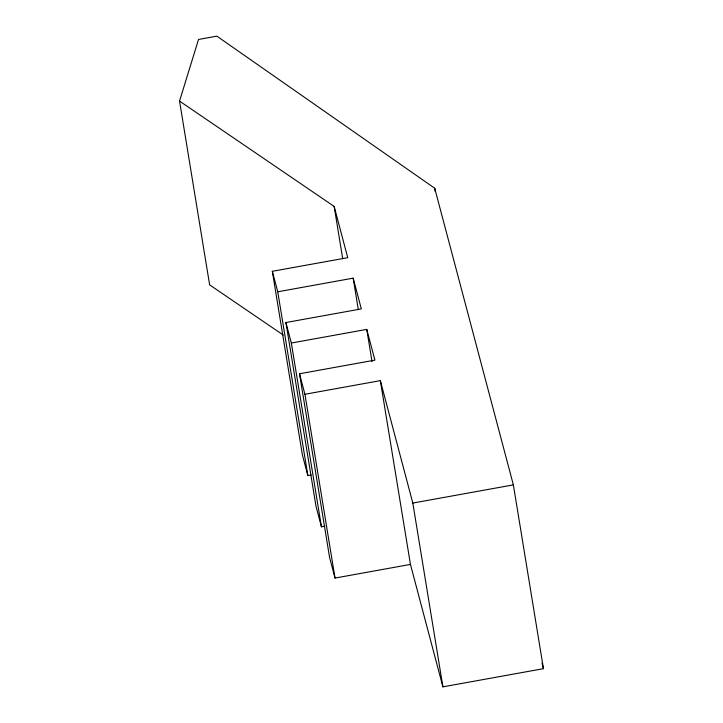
<?xml version="1.0" encoding="UTF-8"?>
<svg xmlns="http://www.w3.org/2000/svg" width="723" height="723" viewBox="0 0 723 723"><rect width="100%" height="100%" fill="white"/><g stroke="black" fill="none" stroke-linecap="round" stroke-linejoin="round"><path stroke-width="1.08" d="M179.539 101.084L198.518 39.467L216.873 36.15L434.704 188.242L513.366 484.88L543.461 668.667L442.91 686.85L410.447 564.419L380.343 380.632L304.934 394.27L299.503 373.773L374.912 360.135L366.76 329.39L291.342 343.027L285.91 322.539L361.328 308.902L353.167 278.156L277.759 291.794L272.327 271.306L347.736 257.668L334.153 206.426L179.539 101.084L209.634 284.871L283.217 335.011M272.327 271.306L302.422 455.092L307.853 475.58L311.179 474.984M380.343 380.632L412.815 503.063L513.366 484.88M285.91 322.539L316.005 506.326L321.446 526.814L324.772 526.217M299.503 373.773L329.598 557.56L335.029 578.057L410.447 564.419M542.015 663.217L543.461 668.667M434.704 188.242L435.246 191.586M412.815 503.063L442.91 686.85M366.76 329.39L372.047 361.699M353.167 278.156L358.283 309.345M334.153 206.426L342.72 258.78M304.934 394.27L335.029 578.057M291.342 343.027L321.446 526.814M277.759 291.794L307.853 475.58"/></g></svg>
